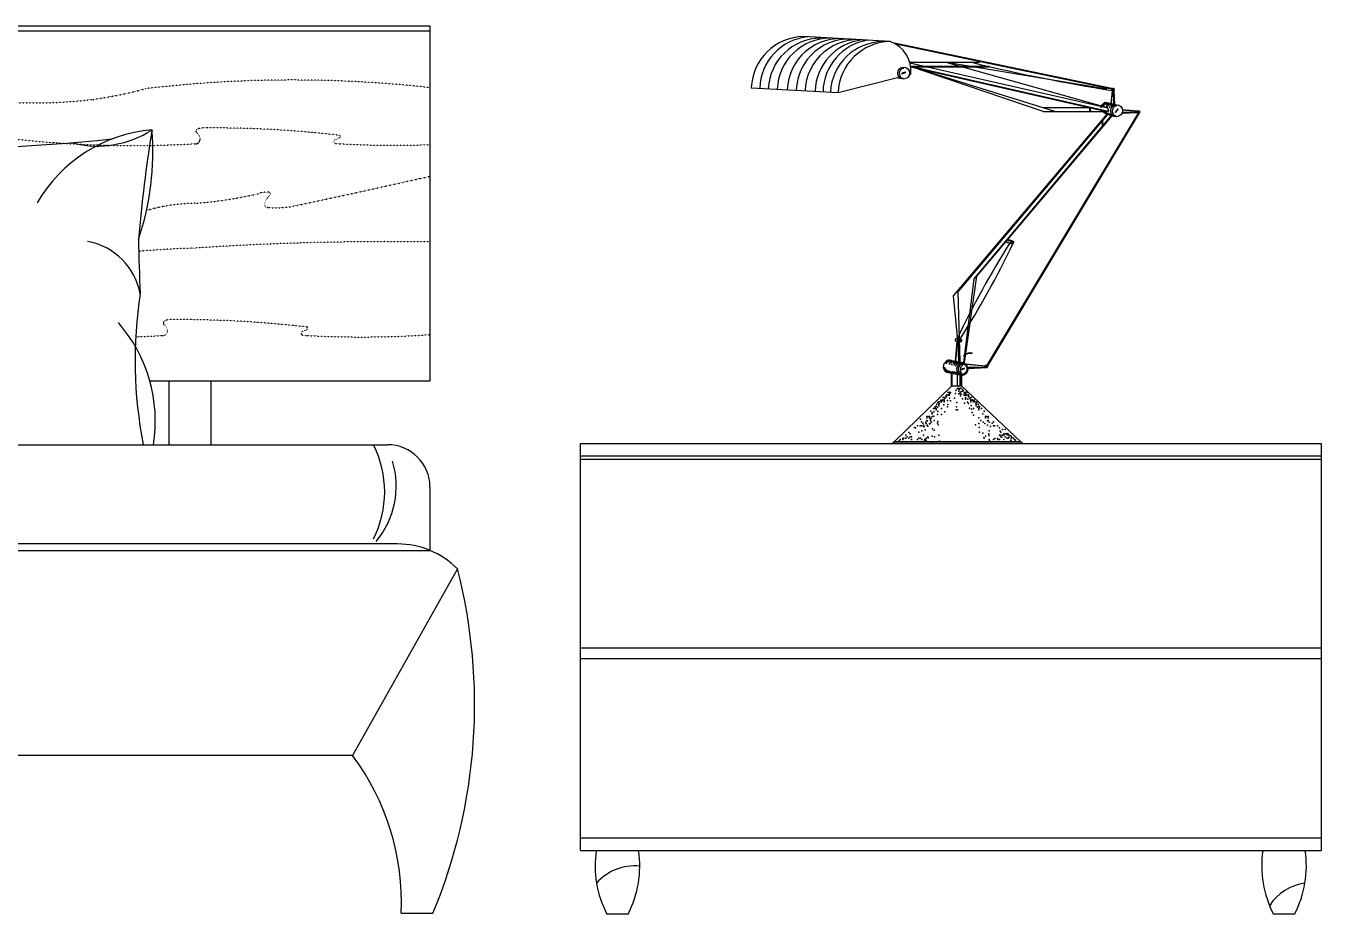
# Model space of a CAD drawing. Header units: millimetres. Extents: x 3060 to 28796, y 18778 to 36190.
# Drawn here: x 23135 to 24359, y 34043 to 34883 of the extents above; entities that cross this region are included whole.
import ezdxf

# ---------------------------------------------------------------- set-up
doc = ezdxf.new("R2010")
doc.units = ezdxf.units.MM
doc.linetypes.add('DOT', pattern=[0.25, 0, -0.25])

# ---------------------------------------------------------------- blocks, each defined once
blk = doc.blocks.new('A$C1EAB5A90')
for p, q in [((842.2, 840), (2427.8, 840)), ((2427.8, 835), (842.2, 835)), ((2427.8, 840), (2427.8, 503.9)), ((2862.9, 825.2), (2780.9, 829.8)), ((3072.2, 780.8), (2866.7, 823.5)), ((3071.9, 780), (2868.1, 822.6)), ((2916.3, 805.2), (2881.3, 805.2)), ((2947.3, 805.2), (2881.3, 805.2)), ((2941.2, 805.2), (2881.3, 805.2)), ((3068.6, 762), (2881.4, 804.6)), ((3068.9, 759.1), (2882, 801.7)), ((3018.3, 759.1), (2882, 801.7)), ((3007.3, 759.1), (2882, 801.7)), ((2956.6, 801.7), (2882, 801.7)), ((3068.7, 758.4), (2882.1, 801)), ((2956.3, 801), (2882.1, 801)), ((2890.6, 805.2), (2883.4, 805.2)), ((3068.3, 762.6), (2915.6, 805.2)), ((2731.5, 781.5), (2813.6, 776.9)), ((3072.5, 778.6), (3071.3, 766.6)), ((3072.7, 778.6), (3071.5, 766.6)), ((3073.4, 778.7), (3073.7, 766.1)), ((3073.7, 778.7), (3074.4, 766)), ((3074, 778.8), (3074.7, 765.9)), ((3050.5, 762.6), (3007.3, 762.5)), ((3007.3, 759.1), (3068.9, 759.1)), ((3096.5, 759.2), (3082, 760.5)), ((3096.4, 759.1), (3082.1, 760.3)), ((3067.4, 756.5), (2922.3, 584.6)), ((3068.3, 756.2), (2926.8, 588.5)), ((3071.7, 755.2), (2941.7, 600.9)), ((3072.3, 755), (2944.4, 603.2)), ((3097.1, 757.5), (2954.2, 519)), ((3098.2, 757.6), (2954.8, 518.4)), ((3096.7, 757.7), (3081.4, 757.1)), ((3096.5, 758), (3081.5, 757.3)), ((3096.4, 758.3), (3081.9, 758)), ((2977.1, 636), (2972.9, 637.1)), ((2977.5, 636.4), (2973.3, 637.6)), ((2977.8, 636.6), (2973.5, 637.8)), ((2976.6, 637), (2976.6, 637)), ((2978.1, 636.7), (2978.1, 636.7)), ((2977.4, 633.9), (2971.7, 635.6)), ((2941.7, 600.9), (2932.2, 521.5)), ((2944.4, 603.2), (2932.8, 521.2)), ((2926.8, 588.5), (2928.5, 522.1)), ((2922.3, 584.6), (2928.2, 523.3)), ((2925.9, 541.4), (2924.3, 522.8)), ((2926.1, 541.4), (2924.5, 522.8)), ((2927.9, 543.3), (2924.6, 543.8)), ((2928.2, 541.2), (2924.8, 541.8)), ((2928.3, 543.7), (2925, 544.2)), ((2928.6, 543.9), (2925.3, 544.4)), ((2926.8, 541.3), (2927.2, 522.4)), ((2927.2, 541.2), (2927.9, 522.2)), ((2927.5, 541.1), (2928.2, 522.2)), ((2952.3, 518.2), (2934.5, 520)), ((2952.3, 518.1), (2934.6, 519.8)), ((2952.5, 517.1), (2936, 516.8)), ((2953.3, 516.8), (2936.1, 516)), ((2954, 516.6), (2936.1, 515.7)), ((2953.4, 518.1), (2953.4, 518.1)), ((2427.8, 503.9), (2163.1, 503.9)), ((2181.1, 503.9), (2181.1, 443.9)), ((2220.8, 503.9), (2220.8, 443.9)), ((2920.7, 499.3), (2920.7, 511.3)), ((2921.1, 499.3), (2921.1, 511.3)), ((2921.5, 499.3), (2921.5, 511.2)), ((2926.4, 499.3), (2926.4, 510.2)), ((2928.8, 499.3), (2928.8, 509.7)), ((2929.6, 499.3), (2929.6, 509.5)), ((2930, 499.3), (2930, 509.4)), ((2930.4, 499.3), (2930.4, 509.4)), ((2930.4, 499.3), (2920.7, 499.3)), ((872.2, 443.9), (2387.8, 443.9)), ((2570, 445), (3270, 445)), ((2570, 60), (2570, 445)), ((2986.3, 446.6), (2866.4, 446.6)), ((3270, 445), (3270, 60)), ((3270, 433), (2570, 433)), ((3270, 430), (2570, 430)), ((2427.8, 403.9), (2427.8, 343.9)), ((842.2, 343.9), (2427.8, 343.9)), ((2397.1, 350), (1635, 350)), ((2453.7, 326.6), (2354.6, 150)), ((3270, 251.5), (2570, 251.5)), ((3270, 241.5), (2570, 241.5)), ((2354.6, 150), (1635, 150)), ((2570, 72), (3270, 72)), ((2570, 60), (3270, 60)), ((2400.6, 0.8), (2430.6, 0.8)), ((2615, 0), (2595, 0)), ((3245, 0), (3225, 0))]:
    blk.add_line(p, q)
for points in [[(2880.9, 793.8), (2882.3, 794.2, 0.338972), (2862.9, 825.2, 0.399625), (2813.6, 776.9), (2868.3, 790.7)], [(3062.2, 762.6, -0.283898), (3066.1, 767.8), (3078.4, 765)], [(3075.3, 754.1), (3067.9, 756.3, -0.10362), (3064.3, 758.4)], [(2978, 633.6), (2972, 635.3, -0.077868), (2971.6, 635.6)], [(2978.1, 636.4, -0.083661), (2978.4, 636.4, -0.685038), (2978.3, 633.8)], [(2928.8, 540.9), (2925.2, 541.5, -0.641064), (2925.5, 544.5), (2929, 544)], [(2928.9, 543.7, -0.083661), (2929.2, 543.7, -0.685038), (2929.1, 541.1)], [(2930.1, 509.4), (2916, 512.3, -0.641064), (2918.1, 523.9), (2931.7, 521.6)], [(2931.2, 520.5, -0.083661), (2932.3, 520.3, -0.685038), (2931.3, 510.2, -0.685038)], [(2930.4, 499.3), (2986.3, 446.6, -0.414214), (2987.1, 445.8), (2987.1, 445), (2865.6, 445), (2865.6, 445.8, -0.414214), (2866.4, 446.6), (2920.7, 499.3)]]:
    blk.add_lwpolyline(points, format="xyb")
for points in [[(2877.4, 796.3), (2873.7, 795.1), (2873.8, 794.7), (2877.6, 795.9), (2877.4, 796.3)], [(2873.8, 789.9), (2868.3, 790.7)], [(3072.3, 780.8), (3073.4, 781)], [(3073.9, 778.7), (3072.6, 778.6)], [(3077.8, 761.4), (3075.3, 758.3), (3075.6, 758), (3078.1, 761.1), (3077.7, 761.3)], [(3096.7, 759.6), (3097.8, 759.7)], [(3098.3, 757.6), (3097, 757.5)], [(2973.6, 637.9), (2978.2, 636.7)], [(2932.9, 516.2), (2929.1, 514.9), (2929.3, 514.4), (2933, 515.8), (2932.9, 516.2)], [(2953.9, 516.6), (2952.5, 517.1)], [(2953, 519.2), (2954.3, 519)]]:
    blk.add_lwpolyline(points)
for points in [[(3074.1, 778.8, -0.130303), (3073.8, 778.7, -0.331854), (3073, 780.7, -0.328319), (3073.6, 781, -0.500332)], [(3098.5, 757.7, -0.130303), (3098.1, 757.6, -0.331854), (3097.4, 759.4, -0.328319), (3098, 759.7, -0.500332)], [(2978.3, 633.6, -0.130303), (2977.8, 633.7, -0.576801), (2977.6, 636.5, -0.264517), (2978.5, 636.6, -0.710752)], [(2929.1, 540.9, -0.130303), (2928.6, 540.9, -0.576801), (2928.4, 543.8, -0.264517), (2929.3, 543.9, -0.710752)], [(2931, 509.4, -0.130303), (2929.1, 509.7, -0.576801), (2929.1, 521, -0.264517), (2932.6, 521.3, -0.710752)], [(2954, 516.6, -0.130303), (2953.7, 516.7, -0.331854), (2953.8, 518.8, -0.328319), (2954.5, 518.9, -0.500332)]]:
    blk.add_lwpolyline(points, format="xyb", close=True)
for centre in [(2875.5, 795.3), (3076.7, 759.7)]:
    blk.add_circle(centre, 5.65)
for centre, radius, start, end in [((2781.6, 779.7), 50.1, 90.8238, 177.9554), ((2789.6, 779.7), 50.1, 95.4607, 178.4685), ((2797.6, 778.3), 50.1, 90.8238, 177.3694), ((2806.1, 778.3), 50.1, 90.1604, 177.9554), ((2815.5, 777.8), 50.1, 82.4351, 177.9788), ((2824, 777.4), 50.1, 82.3589, 177.9846), ((2832.4, 776.9), 50.1, 82.284, 177.9904), ((2841.9, 776.9), 50.1, 96.257, 178.5941), ((2849.4, 776.9), 50.1, 98.843, 179.0772), ((2856.4, 775), 50.1, 90.8238, 177.38), ((1269.1, -9561.3), 10496.5, 80.13437, 80.97292), ((3334.9, 2434.5), 1676.3, 256.4031, 260.9864), ((3073.4, 779.9), 1.49, 139.1898, 237.7876), ((3074.5, 780), 1.05, 145.004, 239.2466), ((3053.8, 760.7), 2.75, 136.1594, 215.1284), ((3054.6, 760.7), 2.75, 136.1594, 215.1284), ((3064.5, 760.1), 4.54, 338.4734, 33.508), ((3097.8, 758.7), 1.41, 139.1898, 239.3587), ((3098.8, 758.8), 0.993, 145.004, 239.2466), ((3072.3, 748.5), 9.41, 157.3721, 202.9249), ((3073, 748.5), 9.58, 147.1044, 199.8876), ((1921.4, 2760.1), 2037.5, 262.901, 275.8035), ((2176.3, 604.5), 137.6, 94.6803, 150.371), ((2113.6, 820.5), 94.2, 256.3005, 303.1425), ((1908.9, 720.5), 257, 341.3058, 4.6952), ((3511.2, 523.8), 1363.6, 170.8108, 175.1902), ((4120.1, 676.3), 1968.2, 181.1124, 182.6095), ((2093, 575.2), 62, 10.6689, 79.6058), ((3721.3, 166.3), 880.4, 147.8917, 154.5695), ((2236.5, 986.5), 821.7, 327.4117, 334.5752), ((2978.8, 635), 1.1, 119.5269, 224.1969), ((2568.2, 523.7), 419.1, 171.3566, 190.9724), ((2026.9, 466.3), 141.3, 350.8749, 41.1678), ((2929.6, 542.3), 1.1, 119.5269, 224.1969), ((2937.8, 521.8), 8.22, 74.3761, 134.3786), ((2938.1, 522.8), 7.93, 72.1317, 132.4569), ((2934.3, 514.8), 5.38, 118.5634, 222.9145), ((2953.7, 517.9), 1.46, 118.9072, 215.429), ((2954.9, 517.6), 1.09, 120.8801, 215.1227), ((2285.7, 399.3), 99.3, 333.3704, 26.6296), ((2387.8, 403.9), 40, 0, 90), ((2313.6, 404.8), 82.3, 320.349, 16.5965), ((2397.1, 270), 80, 45, 90), ((1955.6, 198.2), 514.4, 337.4403, 14.455), ((2168.6, 10.9), 232.3, 357.5012, 36.7716), ((2682.4, 45.4), 98.5, 171.4719, 207.4528), ((2527.6, 45.4), 98.5, 332.5472, 8.5281), ((3312.4, 45.4), 98.5, 171.4719, 207.4528), ((3157.6, 45.4), 98.5, 332.5472, 8.5281), ((2621.2, -1.9), 47.5, 84.0912, 139.157), ((3260.6, -17.1), 46.6, 97.2386, 147.0434)]:
    blk.add_arc(centre, radius, start, end)
at = {"linetype": 'DOT'}
for centre, radius, start, end in [((2297.6, -387.4), 1176.2, 83.6457, 96.7849), ((2052.6, 1171.8), 405.4, 277.9346, 285.1586), ((2054.6, 1212), 444.9, 267.1193, 276.9696), ((2208.9, 740.4), 2.27, 93.8071, 213.8972), ((2201.8, 732.1), 8.81, 3.7154, 53.3606), ((2214.6, 725.5), 18.1, 82.965, 108.548), ((2221.9, -290), 1033.5, 83.3007, 90.2849), ((2337.1, 740.4), 8.08, 278.9882, 315.9386), ((2342.2, 735.5), 0.987, 312.4776, 74.1971), ((2147.2, 1752.1), 1025.3, 263.3952, 273.2844), ((2206.1, 732.9), 4.46, 267.1323, 357.6633), ((2338.7, 730.7), 1.79, 101.3053, 245.4993), ((2342.9, 750.9), 22.5, 257.2078, 267.521), ((2394.1, 1635.3), 908.3, 266.7103, 272.1256), ((394.1, 9679.5), 9209.1, 281.93766, 282.75793), ((2175.5, 1069.5), 398.5, 274.4104, 283.0367), ((2273.8, 656), 26.7, 86.3811, 108.3181), ((2293.5, 663.6), 23.6, 135.2966, 158.0995), ((2275.7, 681.2), 1.36, 314.9755, 99.04), ((2208.1, 498.1), 174.1, 90.6421, 106.059), ((2274.7, 671.6), 3.26, 165.5524, 267.1184), ((2283.1, 745.2), 77.3, 263.6503, 281.8605), ((2232.8, -318.4), 948.6, 91.7543, 94.8537), ((2386.8, -2076.2), 2712.1, 89.1344, 93.8707), ((2175.3, 551.5), 4.46, 267.1323, 357.6633), ((2178.1, 559.1), 2.27, 93.8071, 213.8972), ((2170.9, 550.8), 8.81, 3.7154, 53.3606), ((2183.7, 544.2), 18.1, 82.965, 108.548), ((2191.1, -471.3), 1033.5, 83.3007, 90.2849), ((2307.8, 549.3), 1.79, 101.3053, 245.4993), ((2306.2, 559.1), 8.08, 278.9882, 315.9386), ((2311.4, 554.2), 0.987, 312.4776, 74.1971), ((2116.3, 1570.7), 1025.3, 271.868, 273.2844), ((2312.1, 569.6), 22.5, 257.2078, 267.521), ((2363.2, 1454), 908.3, 266.7103, 274.0746)]:
    blk.add_arc(centre, radius, start, end, dxfattribs=at)
for points in [[(2875.1, 790.1), (2874.7, 790.1), (2874.4, 790.3), (2873.5, 790.6), (2872.9, 791.1), (2872.3, 792.3), (2872, 792.9), (2871.6, 794.2), (2871.5, 795), (2871.7, 796.5), (2872, 797.3), (2872.6, 798.3), (2873.1, 798.8), (2873.8, 799.6), (2874.3, 799.8), (2875, 800.1), (2875.3, 800.1), (2875.6, 800.1), (2875.6, 800.1), (2875.6, 800.1), (2875.6, 800.1)], [(3076.7, 754.4), (3076.3, 754.4), (3075.9, 754.6), (3075, 754.9), (3074.4, 755.3), (3073.7, 756.4), (3073.4, 757), (3072.9, 758.3), (3072.8, 759.1), (3072.9, 760.6), (3073.2, 761.4), (3073.6, 762.4), (3074.1, 763), (3074.8, 763.8), (3075.3, 764.1), (3076, 764.4), (3076.2, 764.4), (3076.5, 764.5), (3076.5, 764.5), (3076.6, 764.5), (3076.6, 764.5)], [(2978.3, 633.8), (2978.2, 633.8), (2978.1, 633.9), (2977.9, 633.9), (2977.7, 634), (2977.5, 634.3), (2977.4, 634.4), (2977.3, 634.8), (2977.2, 635), (2977.2, 635.4), (2977.3, 635.6), (2977.4, 635.8), (2977.5, 636), (2977.7, 636.2), (2977.8, 636.3), (2978, 636.4), (2978, 636.4), (2978.1, 636.4), (2978.1, 636.4), (2978.1, 636.4), (2978.1, 636.4)], [(2929.1, 541.1), (2929, 541.1), (2928.9, 541.1), (2928.7, 541.2), (2928.5, 541.3), (2928.3, 541.6), (2928.2, 541.7), (2928.1, 542.1), (2928, 542.2), (2928.1, 542.6), (2928.1, 542.8), (2928.2, 543.1), (2928.3, 543.3), (2928.5, 543.5), (2928.6, 543.6), (2928.8, 543.7), (2928.8, 543.7), (2928.9, 543.7), (2928.9, 543.7), (2928.9, 543.7), (2928.9, 543.7)], [(2931.3, 510.2), (2930.9, 510.3), (2930.5, 510.4), (2929.6, 510.7), (2929, 511.2), (2928.3, 512.3), (2928, 512.9), (2927.5, 514.2), (2927.3, 515), (2927.5, 516.6), (2927.8, 517.4), (2928.2, 518.4), (2928.7, 518.9), (2929.5, 519.8), (2929.9, 520.1), (2930.6, 520.4), (2930.9, 520.4), (2931.2, 520.5), (2931.2, 520.5), (2931.2, 520.5), (2931.2, 520.5)]]:
    blk.add_open_spline(points, degree=3, knots=[3.294068, 3.294068, 3.294068, 3.294068, 3.647859, 3.647859, 4.043866, 4.043866, 4.439873, 4.439873, 4.83588, 4.83588, 5.231886, 5.231886, 5.627893, 5.627893, 6.0239, 6.0239, 6.283185, 6.283185, 6.283185, 6.295262, 6.295262, 6.295262, 6.295262])
for p in [(3063.6, 764.7), (3064.4, 765.9), (3064.7, 764.4), (3064.8, 766.3), (3065.3, 766.5), (3065.5, 765.8), (3065.9, 766.5), (3066.3, 767.1), (3066.3, 767.1), (3066.8, 767.1), (3066.8, 766.1), (3067.2, 767.2), (3067.5, 765.4), (3067.6, 763.7), (3067.7, 765.9), (3067.8, 763.7), (3068, 766.8), (3068, 766.6), (3068.2, 766.7), (3069.1, 766.8), (3069.1, 766.4), (3069.2, 764.9), (3069.3, 765.8), (3069.9, 763), (3070.3, 766.2), (3070.5, 766.3), (3070.7, 765.6), (3071.3, 764.7), (3071.4, 766.2), (3071.6, 764.2), (3072, 764.6), (3072, 762.8), (3072.1, 765.7), (3072.6, 764.4), (3072.9, 765.5), (3073, 765.6), (3073.1, 765.3), (3073.9, 766.1), (3073.9, 765.4), (3074.3, 765.9), (3074.3, 765.5), (3066, 757.5), (3066.3, 757.5), (3067.1, 757.2), (3067.2, 757.6), (3067.3, 757.1), (3067.7, 756.8), (3068.4, 756.7), (3068.5, 756.8), (3069.3, 756.7), (3070.5, 756.2), (3071, 755.9), (3071.2, 756.6), (3071.2, 755.9), (3071.5, 755.7), (3071.7, 755.1), (3071.7, 755), (3072.2, 755.3), (2914.2, 516.6), (2914.2, 515.5), (2914.5, 516.2), (2914.7, 515.3), (2914.8, 521.4), (2915, 514.7), (2915, 514.6), (2915.4, 514.9), (2915.6, 522.6), (2916, 523), (2916, 521), (2916, 514.1), (2916.5, 523.2), (2916.8, 522.4), (2917.1, 523.2), (2917.6, 523.8), (2917.6, 523.8), (2918.1, 523.8), (2918.1, 522.7), (2918.5, 523.9), (2918.8, 522.1), (2918.9, 520.3), (2919, 522.6), (2919, 520.3), (2919.3, 523.4), (2919.3, 523.2), (2919.4, 523.4), (2920.3, 523.1), (2920.4, 523.4), (2920.5, 522.5), (2920.5, 521.5), (2921.1, 519.7), (2921.5, 522.8), (2921.7, 523), (2922, 522.2), (2922.6, 521.4), (2922.7, 522.8), (2922.8, 520.9), (2923.2, 519.4), (2923.3, 521.3), (2923.4, 522.3), (2923.9, 521), (2924.1, 522.2), (2924.3, 522.2), (2924.4, 521.9), (2924.8, 520.5), (2924.8, 518.5), (2925.1, 522.7), (2925.2, 522.1), (2925.5, 521.1), (2925.5, 520.5), (2925.6, 522.6), (2925.6, 522.1), (2925.6, 519.9), (2926.1, 520.7), (2926.5, 521.5), (2926.7, 521.3), (2926.8, 521.3), (2926.9, 521.4), (2926.9, 520.5), (2927.1, 520.4), (2927.3, 521.7), (2927.7, 520.2), (2927.9, 521.3), (2928.1, 521.4), (2928.2, 521.1), (2929, 521.6), (2929.1, 521.3), (2915.1, 514), (2915.9, 513.8), (2916.2, 513.6), (2916.5, 513.4), (2917.3, 513.3), (2917.4, 513.4), (2918.1, 513.3), (2919.3, 512.7), (2920, 512.4), (2921.4, 512.6), (2922.1, 512.8), (2922.8, 511.9), (2923.4, 512.4), (2923.5, 512), (2924.9, 512.1), (2925.2, 511.6), (2925.3, 512), (2926.6, 511.6), (2915.5, 489.9), (2916.2, 490.9), (2917.5, 493.2), (2917.5, 490.6), (2918.1, 490.7), (2918.5, 493.6), (2918.8, 491.9), (2918.8, 490.6), (2919.3, 492.2), (2919.8, 493.4), (2924.5, 492.2), (2924.9, 495.1), (2926.2, 496.8), (2926.4, 496.9), (2927.3, 497), (2927.4, 499.2), (2927.5, 496.6), (2927.5, 494.5), (2927.7, 494.4), (2927.7, 491.9), (2928.1, 496.2), (2928.7, 497), (2928.9, 493.2), (2928.9, 491.9), (2929.2, 490.1), (2929.8, 491.7), (2930, 497.2), (2930, 494.2), (2931, 496), (2931.2, 496.2), (2931.4, 494.4), (2931.9, 495.1), (2932.7, 491.9), (2932.7, 490.6), (2932.9, 493.4), (2933.4, 492.2), (2933.9, 491.9), (2933.9, 490.6), (2934.2, 493.6), (2934.6, 490.7), (2935.2, 493.2), (2935.2, 490.6), (2936.5, 490.9), (2937.2, 489.9), (2903.7, 478.1), (2904.7, 478), (2905.4, 479.7), (2905.4, 479.5), (2906.2, 478.1), (2906.3, 480.4), (2906.7, 482.3), (2907.5, 479.4), (2907.9, 483.7), (2908.7, 484.4), (2908.7, 481.9), (2908.7, 480.6), (2909, 482.7), (2910.3, 484.8), (2910.5, 486), (2910.9, 484.4), (2911.2, 484.4), (2911.2, 478.1), (2911.9, 485.6), (2912.4, 486.3), (2913, 488.4), (2913.4, 481.5), (2913.8, 488.4), (2913.8, 485.6), (2913.8, 484.4), (2913.9, 486.3), (2914.7, 488), (2916, 489), (2916.9, 485.8), (2916.9, 479.8), (2917.1, 481.8), (2918.9, 487.8), (2919.7, 485.5), (2923.4, 488), (2925.4, 479.7), (2925.8, 483.7), (2931.2, 487.2), (2932.9, 483.2), (2933.8, 487), (2934.1, 488.4), (2934.4, 487.8), (2935.8, 484.1), (2936.1, 487), (2936.7, 489), (2936.7, 482.9), (2937.8, 478.4), (2938, 488), (2938.8, 486.3), (2938.9, 488.4), (2938.9, 485.6), (2938.9, 484.4), (2939.2, 480.9), (2939.5, 477.5), (2939.7, 488.4), (2940.3, 486.3), (2940.9, 485.6), (2941.5, 484.4), (2941.5, 478.1), (2941.8, 484.4), (2942.2, 486), (2942.4, 484.8), (2943.7, 482.7), (2944, 484.4), (2944, 481.9), (2944, 480.6), (2944.8, 483.7), (2945.2, 479.4), (2946, 482.3), (2946.4, 480.4), (2946.5, 478.1), (2947.3, 479.7), (2947.3, 479.5), (2949, 478.1), (2891.3, 468), (2892.4, 465.6), (2896.4, 465.2), (2897.4, 470.6), (2897.4, 469.3), (2897.4, 466.8), (2897.8, 466.6), (2898.7, 470.6), (2899.9, 470.6), (2899.9, 469.3), (2901, 468), (2901, 466.6), (2901.2, 475.6), (2901.5, 468.9), (2901.9, 465.2), (2902.4, 470.4), (2902.5, 473.1), (2902.6, 474), (2903.9, 470.9), (2904.1, 474.9), (2904.3, 466.9), (2906.2, 476.9), (2907.4, 472.6), (2907.7, 475.2), (2907.7, 465.7), (2911.4, 472.3), (2914.3, 474.9), (2925.1, 476.9), (2926.4, 476.9), (2940.2, 474.3), (2941.5, 471.8), (2946.5, 476.9), (2946.6, 469.4), (2946.6, 469.4), (2948.4, 466.9), (2950.2, 473.1), (2950.8, 465.2), (2951.5, 475.6), (2952.8, 470.6), (2952.8, 469.3), (2954, 470.6), (2954.9, 466.6), (2955.3, 470.6), (2955.3, 469.3), (2955.3, 466.8), (2956.3, 465.2), (2960.3, 465.6), (2880.4, 455.4), (2881.7, 454.2), (2885.9, 460.1), (2886.7, 459.7), (2888.6, 461.8), (2890, 455.6), (2891.2, 461.8), (2892.4, 461.8), (2892.7, 457), (2893.7, 464.3), (2894.1, 462.5), (2894.1, 461.1), (2895, 461.1), (2895.9, 458), (2896.9, 463.9), (2897.8, 462.5), (2898.4, 461.4), (2900, 463.7), (2900.5, 463.9), (2902.9, 459), (2904.2, 457.7), (2907.4, 464.3), (2908.2, 462.6), (2908.8, 453), (2943.3, 462.6), (2946.6, 463.9), (2947, 460.3), (2947.3, 455.7), (2950.4, 454.9), (2952.2, 463.9), (2954.9, 462.5), (2955.9, 454.3), (2956.3, 457), (2957.7, 461.1), (2959, 464.3), (2960.3, 461.8), (2961.5, 461.8), (2964.1, 461.8), (2966, 459.7), (2966.6, 456.8), (2967.4, 455.6), (2968.8, 458.3), (2970.1, 454.2), (2970.1, 454.2), (2971.5, 458.3), (2971.5, 454.2), (2972.9, 454.2), (2972.9, 454.2), (2973.2, 453.3), (2974.1, 454.4), (2974.7, 453.1), (2871.2, 447.4), (2872.2, 448.7), (2874.7, 449.8), (2874.7, 448.7), (2875.6, 450.1), (2877.5, 452.9), (2877.5, 450), (2878.9, 451.4), (2880.3, 450), (2881.7, 451.4), (2883, 451.4), (2883, 448.7), (2888.6, 448.7), (2890, 450), (2891.3, 450), (2892.7, 448.7), (2894.1, 452.8), (2895.2, 447.4), (2895.5, 448.7), (2896, 448.9), (2896.7, 447.4), (2896.9, 450), (2898.4, 451.4), (2898.8, 450.5), (2902.5, 452), (2902.5, 446.6), (2904.8, 451.4), (2909.3, 447.3), (2951.3, 450.3), (2951.6, 450), (2953, 452), (2955.9, 452.6), (2956.3, 448.7), (2956.6, 447.6), (2960.5, 448.7), (2961.7, 449.8), (2964.3, 449.8), (2964.6, 448.7), (2964.6, 448.7), (2966, 452.8), (2966, 448.7), (2967.4, 452.8), (2967.4, 451.4), (2968.3, 451.1), (2968.8, 452.8), (2970.1, 452.8), (2970.1, 448.7), (2971.5, 451.4), (2972.9, 450), (2972.9, 450), (2974.3, 450), (2974.7, 450.8), (2974.9, 451.1), (2976, 452.5), (2976.8, 448.1), (2976.8, 447.8), (2977.1, 450), (2977.1, 450), (2977.1, 447.3), (2977.2, 451.9), (2977.8, 450.6), (2979.3, 450), (2980.2, 448.7), (2981.2, 448.1)]:
    blk.add_point(p)

msp = doc.modelspace()

# ---------------------------------------------------------------- block references
msp.add_blockref('A$C1EAB5A90', (21089.1, 34043))

doc.saveas('drawing.dxf')
